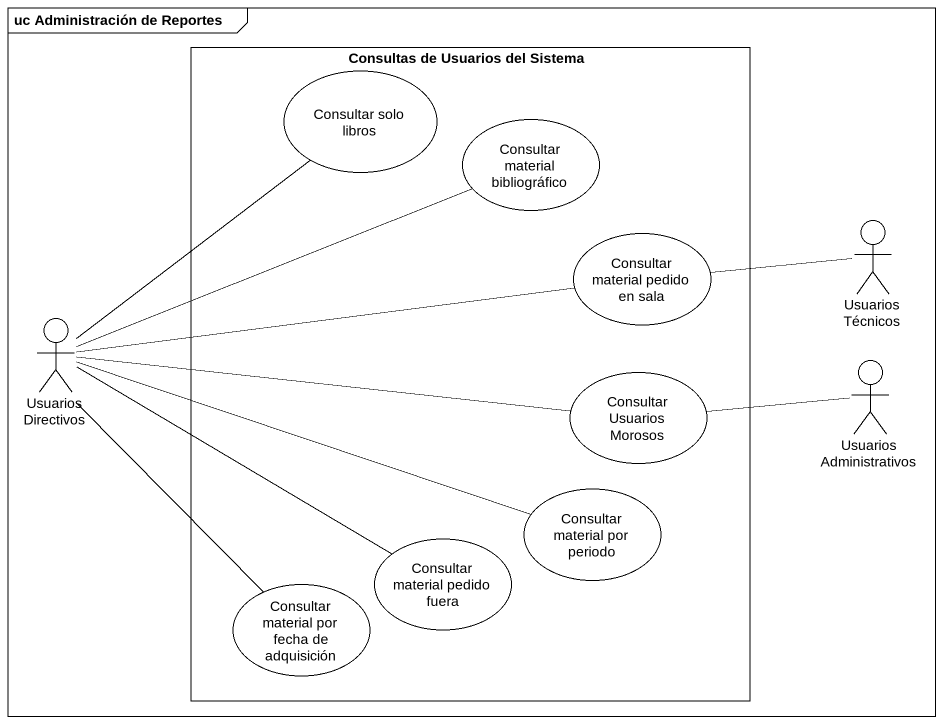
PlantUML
@startuml
mainframe uc Administración de Reportes
rectangle "Consultas de Usuarios del Sistema" as Consultas_de_Usuarios_del {
  usecase "Consultar solo libros" as Consultar_solo_libros
  usecase "Consultar material bibliográfico" as Consultar_material
  usecase "Consultar material pedido en sala" as Consultar_material_pedido
  usecase "Consultar Usuarios Morosos" as Consultar_Usuarios_Morosos
  usecase "Consultar material por periodo" as Consultar_material_por
  usecase "Consultar material pedido fuera" as Consultar_material_pedido_2
  usecase "Consultar material por fecha de adquisición" as Consultar_material_por_2
}
actor "Usuarios Técnicos" as Usuarios_Técnicos
actor "Usuarios Directivos" as Usuarios_Directivos
actor "Usuarios Administrativos" as Usuarios_Administrativos
Consultar_material_pedido -right- Usuarios_Técnicos
Usuarios_Directivos -up- Consultar_solo_libros
Usuarios_Directivos -right- Consultar_material
Usuarios_Directivos -right- Consultar_material_pedido
Usuarios_Directivos -right- Consultar_Usuarios_Morosos
Usuarios_Directivos -right- Consultar_material_por
Usuarios_Directivos -right- Consultar_material_pedido_2
Usuarios_Directivos -- Consultar_material_por_2
Usuarios_Administrativos -left- Consultar_Usuarios_Morosos
@enduml
